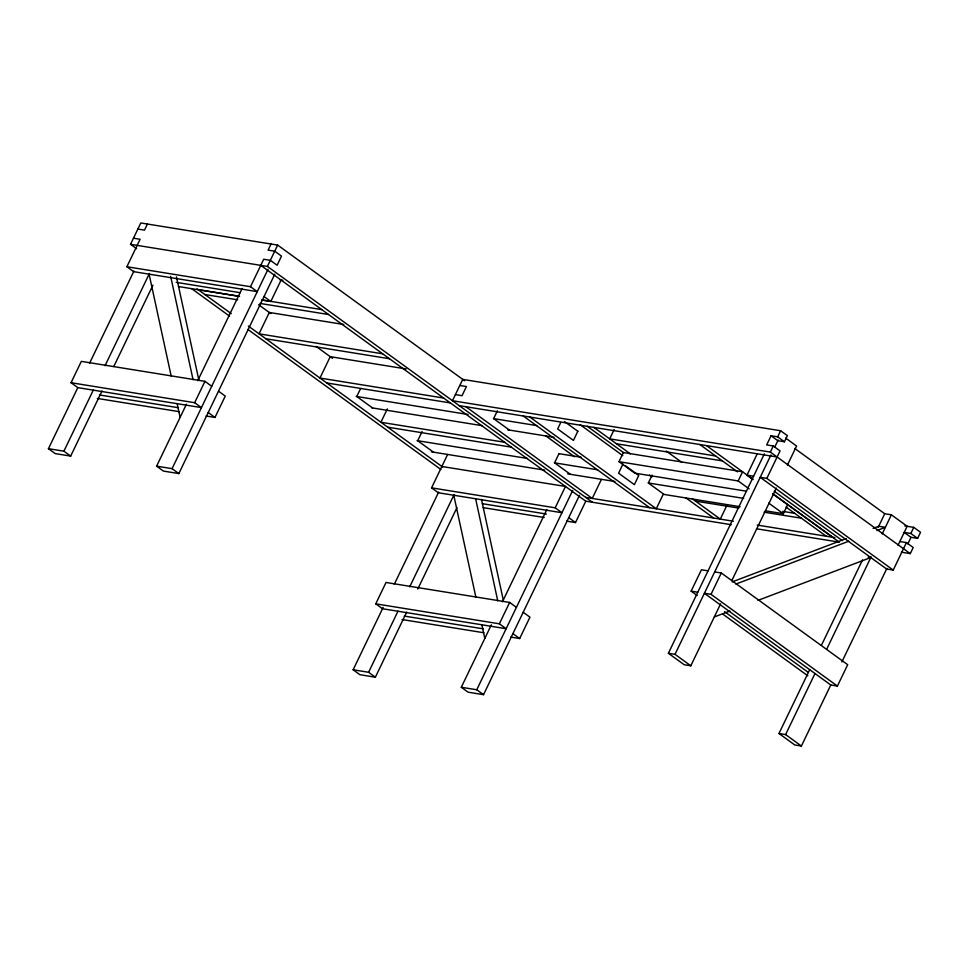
<?xml version="1.0" encoding="UTF-8"?>
<svg xmlns="http://www.w3.org/2000/svg" width="969" height="969" viewBox="0 0 969 969"><rect width="100%" height="100%" fill="white"/><g stroke="black" fill="none" stroke-linecap="round" stroke-linejoin="round"><path stroke-width="1.45" d="M136.641 248.742L130.536 244.309L140.808 222.967L277.667 245.084L464.611 380.72M71.052 382.731L194.672 402.704L201.443 407.61L77.823 387.636L71.052 382.731L81.335 361.364L204.956 381.338L211.727 386.243M126.878 266.741L250.499 286.715L257.269 291.633L133.649 271.659L126.878 266.741L140.093 239.27L133.48 238.204M147.433 224.033L144.49 230.137L137.864 229.072M102.011 390.979L70.676 456.096L55.221 453.601L48.45 448.683L77.823 387.636M89.584 363.218L133.976 270.981M48.45 448.683L63.906 451.179L93.278 390.132M105.027 365.725L149.432 273.476M113.761 366.561L152.932 285.177M274.808 274.166L178.841 473.575L163.386 471.079L156.615 466.162L186.448 404.194M197.749 380.696L242.141 288.459M194.672 402.704L204.956 381.338M250.499 286.715L263.713 259.244L270.339 260.322L277.11 265.227L281.507 256.095L274.736 251.189L268.11 250.111L271.054 244.006M130.536 244.309L267.396 266.427L277.667 245.084M156.615 466.162L172.07 468.657L268.038 269.249M206.058 415.992L214.985 417.445L225.268 396.079L218.497 391.161M261.872 300.015L270.811 301.456L281.095 280.089M360.541 388.654L356.762 396.503L372.556 407.973M387.334 408.906L380.902 422.266L504.522 442.239M422.109 431.568L417.7 440.725L433.494 452.184M375.742 603.832L499.362 623.806L506.133 628.711L382.513 608.738L375.742 603.832L386.025 582.466L509.646 602.439L516.416 607.345M431.568 487.843L555.189 507.817L561.959 512.734L438.339 492.761L431.568 487.843L447.63 454.461M406.701 612.081L375.366 677.198L359.911 674.703L353.14 669.785L383.167 607.381M394.274 584.319L438.666 492.082M353.14 669.785L368.595 672.28L397.968 611.233M409.717 586.814L454.11 494.578M497.4 410.771L493.621 418.62L509.428 430.091M417.796 589.019L456.968 507.623M560.785 422.423L557.647 428.964L573.442 440.423L577.827 431.253M558.968 453.686L554.559 462.831L570.366 474.301M579.498 495.256L483.531 694.676L468.075 692.169L461.305 687.263L491.331 624.86M502.439 601.797L546.831 509.561M499.362 623.806L509.646 602.439M555.189 507.817L565.472 486.45L441.852 466.477M461.305 687.263L476.76 689.758L572.727 490.35M614.189 429.521L609.695 438.86L715.655 455.987M510.736 637.093L519.675 638.535L529.958 617.18L523.187 612.263M566.562 521.116L575.501 522.557L585.785 501.191L731.195 524.689M601.361 479.498L592.253 498.417L465.859 406.714M618.973 461.692L623.382 452.535L742.593 471.794L738.184 480.951L618.973 461.692L634.78 473.151L746.53 491.21M622.982 464.018L618.585 473.175L634.38 484.645L638.765 475.476L625.417 465.786M740.11 506.714L664.116 494.444L648.322 482.974L652.101 475.125M663.341 494.069L656.267 508.761L529.873 417.058M726.714 505.757L720.282 519.105L692.072 498.635M697.22 595.547L691.139 591.138L701.423 569.772L708.048 570.85M753.046 479.57L746.966 475.161L757.249 453.795M910.279 553.626L770.343 452.087L452.462 400.73L462.734 379.388L780.614 430.745L787.385 435.662L784.442 441.767L777.671 436.849L771.058 435.784L766.661 444.916L773.286 445.982L780.057 450.9L766.83 478.371L760.205 477.305L886.599 569.009L893.224 570.075L906.451 542.604L913.222 547.521L910.279 553.626L901.327 552.173M720.633 603.82L690.812 665.788L684.187 664.722L668.392 653.263L764.359 453.843M770.343 452.087L773.286 445.982M777.671 436.849L780.614 430.745M668.392 653.263L675.005 654.329L770.985 454.921M774.679 447.218L778.168 439.999M711.016 594.348L721.299 572.994L847.693 664.698L837.41 686.064L830.784 684.986L704.39 593.282L711.016 594.348L837.41 686.064M731.946 580.334L776.339 488.085M787.434 465.023L796.579 446.031L785.641 438.097M765.437 510.808L783.315 513.703L787.724 504.546M830.784 684.986L801.399 746.033L794.786 744.967L778.979 733.497L809.672 669.749M821.421 645.33L862.543 559.864M878.217 527.306L884.745 513.74L891.371 514.805L907.166 526.276L898.033 545.268M778.979 733.497L785.605 734.575L814.99 673.528M826.739 649.109L871.131 556.86M882.19 533.895L891.371 514.805M841.879 661.924L886.926 568.331M910.836 533.471L913.779 527.366L920.55 532.284L917.607 538.389L910.993 537.311L904.222 532.405L910.836 533.471L917.607 538.389M907.856 543.839L910.993 537.311M732.104 581.921L846.3 538.57M873.081 528.396L878.726 526.252L885.351 527.33L876.884 530.54M735.907 584.065L848.687 541.247M714.31 616.95L729.827 611.064M758.012 600.368L870.804 557.538L868.151 557.114M279.859 279.799L282.839 280.283M176.164 282.342L240.203 292.699M198.088 289.622L238.301 296.114M262.127 299.966L321.708 309.595M178.466 286.533L239.537 296.405M204.859 294.528L237.623 299.821M259.971 303.43L328.479 314.501M343.777 324.494L269.309 312.466L259.026 333.833L382.646 353.806M265.797 338.75L389.417 358.724M406.205 368.959L330.247 356.677L319.964 378.043L443.584 398.017M459.803 385.492L466.428 386.534L462.031 395.691L455.406 394.625M784.442 441.767L777.828 440.701L771.058 435.784M326.735 382.961L450.355 402.934M459.233 405.648L777.114 457.005M356.107 396.406L468.075 414.49M493.451 418.596L536.741 425.585M616.466 443.778L722.426 460.893M371.89 407.852L482.356 425.706M507.744 429.8L554.014 437.285M746.966 475.161L753.591 476.227M558.798 453.649L581.194 457.271M387.673 427.172L511.293 447.145M417.045 440.616L527.524 458.47M554.389 462.807L597.679 469.808M648.322 482.974L743.683 498.381M99.492 394.964L178.429 407.719M904.828 525.925L913.779 527.366M431.338 451.82L544.796 470.159M567.713 473.877L614.952 481.496M97.324 398.429L179.241 411.668M782.71 511.366L794.653 513.304M695.463 501.094L738.741 508.083M764.105 512.189L801.424 518.209M899.826 541.538L906.451 542.604M585.627 497.351L733.376 521.225M757.249 525.077L834.854 537.613M756.559 528.783L838.645 542.046M482.344 503.686L546.383 514.03M483.156 507.635L544.215 517.507M714.674 571.916L721.299 572.994M691.139 591.138L697.765 592.216M404.182 616.054L483.119 628.808M402.014 619.53L483.931 632.769M794.81 448.49L884.745 513.74M766.83 478.371L893.224 570.075M774.243 491.222L842.303 540.605M706.474 445.595L752.659 479.098M773.141 493.96L832.868 537.298M772.487 493.681L839.324 542.18M699.848 444.517L737.53 471.855M786.138 507.126L826.242 536.22M738.184 480.951L749.122 488.885M768.732 503.117L783.315 513.703M666.163 451.009L681.958 462.467M593.888 427.402L630.359 453.855M587.275 426.324L623.733 452.777M685.713 497.751L713.668 518.04M580.261 424.785L622.801 455.648M649.533 475.052L651.967 476.821M564.479 421.576L577.851 431.278M523.248 415.992L649.642 507.695M545.414 435.614L574.581 456.774M267.396 266.427L592.398 502.257M260.782 265.349L585.785 501.191M724.509 611.609L808.364 672.45M722.741 614.067L807.819 675.793M264.04 296.538L270.811 301.456M568.73 517.64L575.501 522.557M258.614 304.714L270.835 313.581M316.051 346.381L332.512 358.324M197.034 288.823L231.24 313.641M248.343 326.056L442.627 467.01M191.632 288.629L229.508 316.112M247.834 329.412L440.883 469.481M675.005 654.329L690.812 665.788M785.605 734.575L801.399 746.033M208.214 412.528L214.985 417.445M512.904 633.629L519.675 638.535M172.07 468.657L178.841 473.575M476.76 689.758L483.531 694.676M63.906 451.179L70.676 456.096M368.595 672.28L375.366 677.198M481.496 499.471L503.238 599.835M475.682 498.987L497.751 600.828M453.783 495.256L475.852 597.098M481.932 625.138L484.803 638.426M176.491 276.892L198.875 380.211M170.677 276.407L193.061 379.727M149.105 274.154L171.162 375.996M177.242 404.037L180.125 417.324"/></g></svg>
